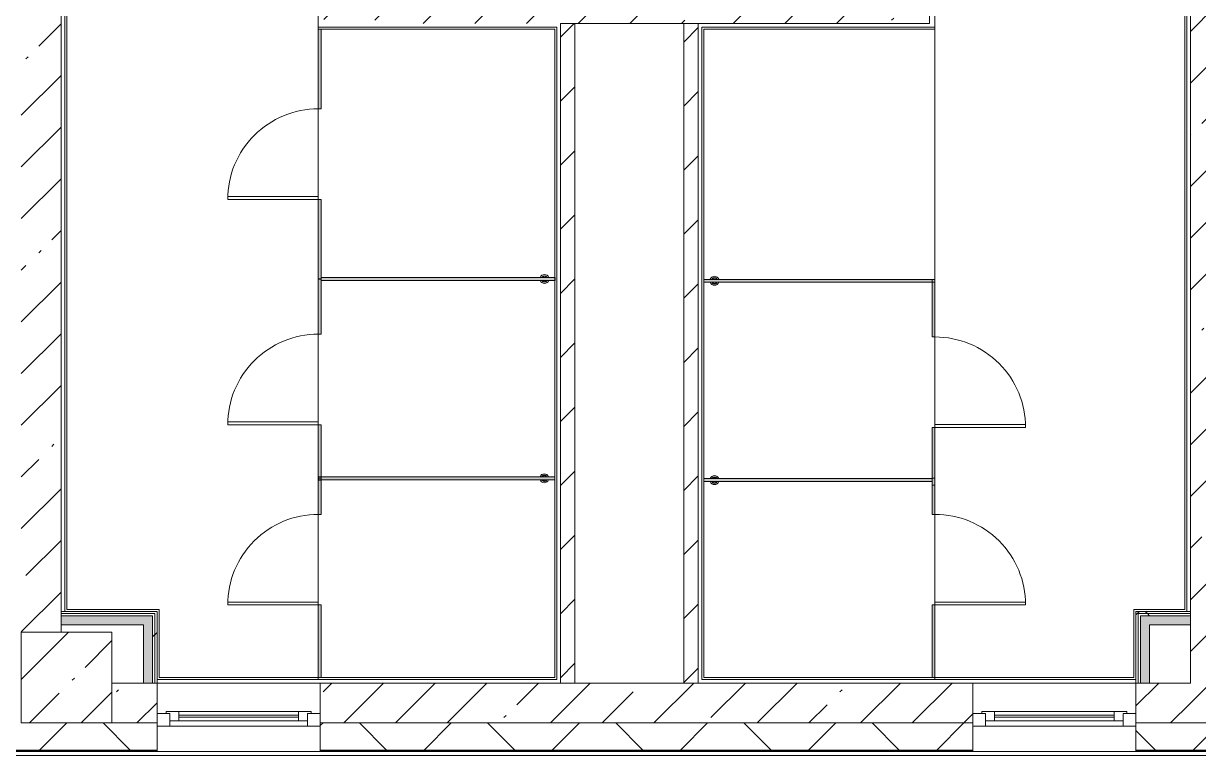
# Model space of a CAD drawing. Header units: millimetres. Extents: x -4029 to 232974, y -8553 to 104777.
# Drawn here: x 136509 to 142991, y -280 to 3760 of the extents above; entities that cross this region are included whole.
import ezdxf

# ---------------------------------------------------------------- set-up
doc = ezdxf.new("R2010")
doc.units = ezdxf.units.MM
for name, color, linetype, lineweight in [('A-AREA-BNDY-1', 7, 'Continuous', 5), ('A-DOOR-5', 7, 'Continuous', 5), ('A-GENM-1', 7, 'Continuous', 5), ('A-GLAZ-1', 7, 'Continuous', 5), ('A-WALL', 7, 'Continuous', 9), ('A-WALL-4', 7, 'Continuous', 5), ('I-WALL-6', 7, 'Continuous', 5), ('S-COLS-2', 7, 'Continuous', 5)]:
    doc.layers.add(name, color=color, linetype=linetype, lineweight=lineweight)
for name, color, linetype, lineweight, true_color in [('A-FLOR-2', 7, 'Continuous', 5, 0xaaaaaa), ('A-GENM-2', 7, 'Continuous', 5, 0xe2ddcd), ('A-WALL-6', 7, 'Continuous', 5, 0x737373), ('I-WALL-4', 7, 'Continuous', 5, 0xe7e7e7), ('I-WALL-5', 7, 'Continuous', 9, 0xe7e7e7)]:
    doc.layers.add(name, color=color, linetype=linetype, lineweight=lineweight, true_color=true_color)
pattern_1 = [(45, (71086.4, 0), (-285.1231, 285.1231), []), (45, (71371.53, 0), (-285.1231, 285.1231), [504.031, -100.806, 16.764, -84.042])]
pattern_2 = [(45, (71086.4, 0), (-176.7767, 176.7767), [])]
pattern_3 = [(45, (71086.4, 0), (-530.33, 530.33), []), (135, (71086.4, 0), (-530.33, -530.33), [])]

# ---------------------------------------------------------------- blocks, each defined once
blk = doc.blocks.new('BSC_Колонна _Прямоугольная - 500х500-V89-1_2_1_птичка')
at = {"layer": 'S-COLS-2'}
h = blk.add_hatch(dxfattribs=at)
h.set_pattern_fill('FP_128', color=256, style=0, pattern_type=2)
h.set_pattern_definition([(45, (-65660, -150), (-285.1231, 285.1231), []), (45, (-65374.88, -150), (-285.1231, 285.1231), [504.031, -100.806, 16.764, -84.042])])
h.paths.add_polyline_path([(250, -250), (250, 250), (-250, 250), (-250, -250)])
for p, q in [((250, 250), (-250, 250)), ((-250, 250), (-250, -250)), ((250, -250), (250, 250)), ((-250, -250), (250, -250))]:
    blk.add_line(p, q, dxfattribs=at)
blk = doc.blocks.new('120_Окно_СКБ_1Ст - 120_Окно_СКБ_1Ст 900х2500_h_-20664874-1_2_1_птичка')
at = {"layer": 'A-GLAZ-1'}
for p, q in [((-450, -127), (-450, -57)), ((-450, -57), (-380, -57)), ((450, -57), (-450, -57)), ((-380, -57), (-380, -127)), ((380, -127), (380, -57)), ((380, -57), (450, -57)), ((450, -57), (450, -127)), ((-380, -127), (-450, -127)), ((-450, -127), (-400, -127)), ((-380, -127), (-400, -127)), ((-400, -127), (-400, -137)), ((380, -87), (-380, -87)), ((-380, -87), (-380, -127)), ((-330, -137), (-330, -87)), ((-330, -107), (330, -107)), ((330, -117), (-330, -117)), ((330, -137), (330, -87)), ((380, -127), (380, -87)), ((450, -127), (380, -127)), ((400, -127), (380, -127)), ((400, -127), (450, -127)), ((400, -137), (400, -127)), ((-400, -137), (400, -137)), ((400, -137), (-400, -137))]:
    blk.add_line(p, q, dxfattribs=at)
blk = doc.blocks.new('131_Сантехническая перегородка_Дверь_ поз_4 - СД-1-30830986-1_2_1_птичка')
at = {"layer": 'A-GENM-2'}
for points in [[(-190, 7.5), (-190, -8), (250, -8), (250, 8), (-190, 8)], [(750, -8), (1190, -8), (1190, 8), (750, 8)]]:
    blk.add_hatch(color=256, dxfattribs=at).paths.add_polyline_path(points)
at = {"layer": 'A-DOOR-5'}
for p, q in [((266, 508), (250, 508)), ((250, 8), (250, 508)), ((266, 8), (266, 508)), ((266, 8), (250, 8))]:
    blk.add_line(p, q, dxfattribs=at)
blk.add_arc((250, 8), 500, 360, 90, dxfattribs=at)
at = {"layer": 'A-GENM-1'}
for p, q in [((250, 8), (-190, 8)), ((-190, 8), (-190, -8)), ((250, -8), (250, 8)), ((1190, 8), (750, 8)), ((750, 8), (750, -8)), ((1190, -8), (1190, 8)), ((-190, -8), (250, -8)), ((750, -8), (1190, -8))]:
    blk.add_line(p, q, dxfattribs=at)
blk = doc.blocks.new('131_Сантехническая перегородка_Дверь - СД-1-29846662-1_2_1_птичка')
at = {"layer": 'A-GENM-2'}
for points in [[(0, 8), (0, -8), (317.3, -7.8), (317.3, 8), (197.1, 8)], [(817.3, -8), (1119.2, -7.8), (1119.2, 8), (817.3, 8), (817.3, -7.8)]]:
    blk.add_hatch(color=256, dxfattribs=at).paths.add_polyline_path(points)
at = {"layer": 'A-DOOR-5'}
for p, q in [((333.3, -8), (317.3, -8)), ((317.3, -8), (317.3, -508)), ((333.3, -8), (333.3, -508)), ((333.3, -508), (317.3, -508))]:
    blk.add_line(p, q, dxfattribs=at)
blk.add_arc((317.3, -8), 500, 270, 0, dxfattribs=at)
at = {"layer": 'A-GENM-1'}
for p, q in [((317.3, 8), (0, 8)), ((0, 8), (0, -8)), ((317.3, -8), (317.3, 8)), ((1134.7, 8), (817.3, 8)), ((817.3, 8), (817.3, -8)), ((1134.7, -8), (1134.7, 8)), ((0, -8), (317.3, -8)), ((817.3, -8), (1134.7, -8))]:
    blk.add_line(p, q, dxfattribs=at)
blk = doc.blocks.new('131_Сантехническая перегородка - СП-4-30850764-1_2_1_птичка')
at = {"layer": 'A-GENM-2'}
blk.add_hatch(color=256, dxfattribs=at).paths.add_polyline_path([(428.8, -8), (1330, -8), (1330, 8), (55.2, 8), (55.2, -8), (318, -8)])
at = {"layer": 'A-GENM-1'}
for p, q in [((1330, 8), (55.2, 8)), ((55.2, 8), (55.2, -8)), ((1330, -8), (1330, 8)), ((55.2, -8), (1330, -8))]:
    blk.add_line(p, q, dxfattribs=at)
at = {"layer": 'A-GENM-1', "flags": 128}
for points in [[(126.7, 8), (126.3, 8.5), (126, 9), (125.6, 9.5), (125.2, 9.9), (124.8, 10.4), (124.4, 10.8), (123.9, 11.2), (123.5, 11.6), (123, 12), (122.5, 12.3), (122, 12.7), (121.5, 13), (121, 13.3), (120.5, 13.6), (119.9, 13.8), (119.4, 14), (118.8, 14.3), (118.2, 14.4), (117.6, 14.6), (117, 14.7), (116.5, 14.9), (115.9, 14.9), (115.3, 15), (114.7, 15.1), (114.1, 15.1), (113.5, 15.1), (112.8, 15), (112.2, 15), (111.7, 14.9), (111.1, 14.8), (110.5, 14.7), (109.9, 14.5), (109.3, 14.4), (108.7, 14.2), (108.2, 13.9), (107.6, 13.7), (107.1, 13.4), (106.5, 13.2), (106, 12.9), (105.5, 12.5), (105, 12.2), (104.5, 11.8), (104.1, 11.4), (103.6, 11), (103.2, 10.6), (102.8, 10.2), (102.4, 9.7), (102, 9.3), (101.6, 8.8), (101.3, 8.3), (101.1, 8)], [(101.1, -8), (101.4, -8.5), (101.8, -9), (102.2, -9.5), (102.6, -9.9), (103, -10.4), (103.4, -10.8), (103.8, -11.2), (104.3, -11.6), (104.7, -12), (105.2, -12.3), (105.7, -12.7), (106.2, -13), (106.8, -13.3), (107.3, -13.6), (107.9, -13.8), (108.4, -14), (109, -14.3), (109.6, -14.4), (110.1, -14.6), (110.7, -14.7), (111.3, -14.9), (111.9, -14.9), (112.5, -15), (113.1, -15.1), (113.7, -15.1), (114.3, -15.1), (114.9, -15), (115.5, -15), (116.1, -14.9), (116.7, -14.8), (117.3, -14.7), (117.9, -14.5), (118.5, -14.4), (119, -14.2), (119.6, -13.9), (120.2, -13.7), (120.7, -13.4), (121.2, -13.2), (121.7, -12.9), (122.3, -12.5), (122.7, -12.2), (123.2, -11.8), (123.7, -11.4), (124.1, -11), (124.6, -10.6), (125, -10.2), (125.4, -9.7), (125.8, -9.3), (126.1, -8.8), (126.5, -8.3), (126.7, -8)]]:
    blk.add_lwpolyline(points, dxfattribs=at)
at = {"layer": 'A-GENM-1'}
for radius, start, end in [(24.6, 19.91127, 160.08873), (17.6, 45, 135), (17.6, 45, 135), (15.1, 45, 135), (24.6, 199.91127, 340.08873), (17.6, 225, 315), (17.6, 225, 315), (15.1, 225, 315)]:
    blk.add_arc((113.9, 0), radius, start, end, dxfattribs=at)
blk = doc.blocks.new('131_Сантехническая перегородка - СП-4-30850728-1_2_1_птичка')
at = {"layer": 'A-GENM-2'}
blk.add_hatch(color=256, dxfattribs=at).paths.add_polyline_path([(1330, -8), (1330, 8), (71.3, 8), (71.3, -8)])
at = {"layer": 'A-GENM-1'}
for p, q in [((1330, 8), (71.3, 8)), ((71.3, 8), (71.3, -8)), ((1330, -8), (1330, 8)), ((71.3, -8), (1330, -8))]:
    blk.add_line(p, q, dxfattribs=at)
at = {"layer": 'A-GENM-1', "flags": 128}
for points in [[(142.8, 8), (142.5, 8.5), (142.1, 9), (141.8, 9.5), (141.4, 9.9), (141, 10.4), (140.5, 10.8), (140.1, 11.2), (139.6, 11.6), (139.2, 12), (138.7, 12.3), (138.2, 12.7), (137.7, 13), (137.1, 13.3), (136.6, 13.6), (136.1, 13.8), (135.5, 14), (134.9, 14.3), (134.4, 14.4), (133.8, 14.6), (133.2, 14.7), (132.6, 14.9), (132, 14.9), (131.4, 15), (130.8, 15.1), (130.2, 15.1), (129.6, 15.1), (129, 15), (128.4, 15), (127.8, 14.9), (127.2, 14.8), (126.6, 14.7), (126, 14.5), (125.4, 14.4), (124.9, 14.2), (124.3, 13.9), (123.8, 13.7), (123.2, 13.4), (122.7, 13.2), (122.2, 12.9), (121.7, 12.5), (121.2, 12.2), (120.7, 11.8), (120.2, 11.4), (119.8, 11), (119.3, 10.6), (118.9, 10.2), (118.5, 9.7), (118.1, 9.3), (117.8, 8.8), (117.4, 8.3), (117.3, 8)], [(117.3, -8), (117.6, -8.5), (117.9, -9), (118.3, -9.5), (118.7, -9.9), (119.1, -10.4), (119.5, -10.8), (120, -11.2), (120.4, -11.6), (120.9, -12), (121.4, -12.3), (121.9, -12.7), (122.4, -13), (122.9, -13.3), (123.5, -13.6), (124, -13.8), (124.6, -14), (125.1, -14.3), (125.7, -14.4), (126.3, -14.6), (126.9, -14.7), (127.5, -14.9), (128.1, -14.9), (128.7, -15), (129.3, -15.1), (129.9, -15.1), (130.5, -15.1), (131.1, -15), (131.7, -15), (132.3, -14.9), (132.9, -14.8), (133.4, -14.7), (134, -14.5), (134.6, -14.4), (135.2, -14.2), (135.7, -13.9), (136.3, -13.7), (136.8, -13.4), (137.4, -13.2), (137.9, -12.9), (138.4, -12.5), (138.9, -12.2), (139.4, -11.8), (139.8, -11.4), (140.3, -11), (140.7, -10.6), (141.1, -10.2), (141.5, -9.7), (141.9, -9.3), (142.3, -8.8), (142.6, -8.3), (142.8, -8)]]:
    blk.add_lwpolyline(points, dxfattribs=at)
at = {"layer": 'A-GENM-1'}
for radius, start, end in [(24.6, 19.91127, 160.08873), (17.6, 45, 135), (17.6, 45, 135), (15.1, 45, 135), (24.6, 199.91127, 340.08873), (17.6, 225, 315), (17.6, 225, 315), (15.1, 225, 315)]:
    blk.add_arc((130, 0), radius, start, end, dxfattribs=at)
blk = doc.blocks.new('131_Сантехническая перегородка_Дверь - СД-1-30819167-1_2_1_птичка')
at = {"layer": 'A-GENM-2'}
for points in [[(0, 7.5), (2, 7.5), (18, 7.5), (18, -8), (305.2, -8), (305.2, 8), (0, 8)], [(805.2, 8), (805.2, -8), (1109, -8), (1109, 8)]]:
    blk.add_hatch(color=256, dxfattribs=at).paths.add_polyline_path(points)
at = {"layer": 'A-DOOR-5'}
for p, q in [((321.2, 508), (305.2, 508)), ((305.2, 8), (305.2, 508)), ((321.2, 8), (321.2, 508)), ((321.2, 8), (305.2, 8))]:
    blk.add_line(p, q, dxfattribs=at)
blk.add_arc((305.2, 8), 500, 360, 90, dxfattribs=at)
at = {"layer": 'A-GENM-1'}
for p, q in [((305.2, 8), (0, 8)), ((0, 8), (0, -8)), ((305.2, -8), (305.2, 8)), ((1110.4, 8), (805.2, 8)), ((805.2, 8), (805.2, -8)), ((1110.4, -8), (1110.4, 8)), ((0, -8), (305.2, -8)), ((805.2, -8), (1110.4, -8))]:
    blk.add_line(p, q, dxfattribs=at)
blk = doc.blocks.new('131_Сантехническая перегородка - СП-4-30819166-1_2_1_птичка')
at = {"layer": 'A-GENM-2'}
blk.add_hatch(color=256, dxfattribs=at).paths.add_polyline_path([(39.9, 8), (41.3, -8), (1330, -8), (1330, 8), (41.3, 8)])
at = {"layer": 'A-GENM-1'}
for p, q in [((1330, 8), (39.9, 8)), ((39.9, 8), (39.9, -8)), ((1330, -8), (1330, 8)), ((39.9, -8), (1330, -8))]:
    blk.add_line(p, q, dxfattribs=at)
at = {"layer": 'A-GENM-1', "flags": 128}
for points in [[(111.4, 8), (111, 8.5), (110.7, 9), (110.3, 9.5), (109.9, 9.9), (109.5, 10.4), (109.1, 10.8), (108.6, 11.2), (108.2, 11.6), (107.7, 12), (107.2, 12.3), (106.7, 12.7), (106.2, 13), (105.7, 13.3), (105.2, 13.6), (104.6, 13.8), (104, 14), (103.5, 14.3), (102.9, 14.4), (102.3, 14.6), (101.7, 14.7), (101.1, 14.9), (100.6, 14.9), (100, 15), (99.4, 15.1), (98.7, 15.1), (98.1, 15.1), (97.5, 15), (96.9, 15), (96.3, 14.9), (95.8, 14.8), (95.2, 14.7), (94.6, 14.5), (94, 14.4), (93.4, 14.2), (92.9, 13.9), (92.3, 13.7), (91.8, 13.4), (91.2, 13.2), (90.7, 12.9), (90.2, 12.5), (89.7, 12.2), (89.2, 11.8), (88.8, 11.4), (88.3, 11), (87.9, 10.6), (87.5, 10.2), (87.1, 9.7), (86.7, 9.3), (86.3, 8.8), (86, 8.3), (85.8, 8)], [(85.8, -8), (86.1, -8.5), (86.5, -9), (86.9, -9.5), (87.2, -9.9), (87.6, -10.4), (88.1, -10.8), (88.5, -11.2), (89, -11.6), (89.4, -12), (89.9, -12.3), (90.4, -12.7), (90.9, -13), (91.5, -13.3), (92, -13.6), (92.6, -13.8), (93.1, -14), (93.7, -14.3), (94.3, -14.4), (94.8, -14.6), (95.4, -14.7), (96, -14.9), (96.6, -14.9), (97.2, -15), (97.8, -15.1), (98.4, -15.1), (99, -15.1), (99.6, -15), (100.2, -15), (100.8, -14.9), (101.4, -14.8), (102, -14.7), (102.6, -14.5), (103.2, -14.4), (103.7, -14.2), (104.3, -13.9), (104.8, -13.7), (105.4, -13.4), (105.9, -13.2), (106.4, -12.9), (106.9, -12.5), (107.4, -12.2), (107.9, -11.8), (108.4, -11.4), (108.8, -11), (109.3, -10.6), (109.7, -10.2), (110.1, -9.7), (110.5, -9.3), (110.8, -8.8), (111.2, -8.3), (111.4, -8)]]:
    blk.add_lwpolyline(points, dxfattribs=at)
at = {"layer": 'A-GENM-1'}
for radius, start, end in [(24.6, 19.91127, 160.08873), (17.6, 45, 135), (17.6, 45, 135), (15.1, 45, 135), (24.6, 199.91127, 340.08873), (17.6, 225, 315), (17.6, 225, 315), (15.1, 225, 315)]:
    blk.add_arc((98.6, 0), radius, start, end, dxfattribs=at)
blk = doc.blocks.new('131_Сантехническая перегородка - СП-4-29831414-1_2_1_птичка')
at = {"layer": 'A-GENM-2'}
blk.add_hatch(color=256, dxfattribs=at).paths.add_polyline_path([(98.6, 8), (25.5, 8), (25.5, -8), (1330, -8), (1330, 8)])
at = {"layer": 'A-GENM-1'}
for p, q in [((1330, 8), (25.5, 8)), ((25.5, 8), (25.5, -8)), ((1330, -8), (1330, 8)), ((25.5, -8), (1330, -8))]:
    blk.add_line(p, q, dxfattribs=at)
at = {"layer": 'A-GENM-1', "flags": 128}
for points in [[(97, 8), (96.7, 8.5), (96.3, 9), (95.9, 9.5), (95.5, 9.9), (95.1, 10.4), (94.7, 10.8), (94.3, 11.2), (93.8, 11.6), (93.3, 12), (92.9, 12.3), (92.4, 12.7), (91.8, 13), (91.3, 13.3), (90.8, 13.6), (90.2, 13.8), (89.7, 14), (89.1, 14.3), (88.5, 14.4), (88, 14.6), (87.4, 14.7), (86.8, 14.9), (86.2, 14.9), (85.6, 15), (85, 15.1), (84.4, 15.1), (83.8, 15.1), (83.2, 15), (82.6, 15), (82, 14.9), (81.4, 14.8), (80.8, 14.7), (80.2, 14.5), (79.6, 14.4), (79.1, 14.2), (78.5, 13.9), (77.9, 13.7), (77.4, 13.4), (76.9, 13.2), (76.4, 12.9), (75.8, 12.5), (75.3, 12.2), (74.9, 11.8), (74.4, 11.4), (74, 11), (73.5, 10.6), (73.1, 10.2), (72.7, 9.7), (72.3, 9.3), (72, 8.8), (71.6, 8.3), (71.4, 8)], [(71.4, -8), (71.8, -8.5), (72.1, -9), (72.5, -9.5), (72.9, -9.9), (73.3, -10.4), (73.7, -10.8), (74.1, -11.2), (74.6, -11.6), (75.1, -12), (75.6, -12.3), (76.1, -12.7), (76.6, -13), (77.1, -13.3), (77.6, -13.6), (78.2, -13.8), (78.7, -14), (79.3, -14.3), (79.9, -14.4), (80.5, -14.6), (81.1, -14.7), (81.6, -14.9), (82.2, -14.9), (82.8, -15), (83.4, -15.1), (84, -15.1), (84.6, -15.1), (85.2, -15), (85.8, -15), (86.4, -14.9), (87, -14.8), (87.6, -14.7), (88.2, -14.5), (88.8, -14.4), (89.4, -14.2), (89.9, -13.9), (90.5, -13.7), (91, -13.4), (91.6, -13.2), (92.1, -12.9), (92.6, -12.5), (93.1, -12.2), (93.6, -11.8), (94, -11.4), (94.5, -11), (94.9, -10.6), (95.3, -10.2), (95.7, -9.7), (96.1, -9.3), (96.5, -8.8), (96.8, -8.3), (97, -8)]]:
    blk.add_lwpolyline(points, dxfattribs=at)
at = {"layer": 'A-GENM-1'}
for radius, start, end in [(24.6, 19.91127, 160.08873), (17.6, 27.52751, 135), (17.6, 27.52751, 135), (15.1, 45, 135), (24.6, 199.91127, 340.08873), (17.6, 225, 332.47249), (17.6, 225, 332.47249), (15.1, 225, 315)]:
    blk.add_arc((84.2, 0), radius, start, end, dxfattribs=at)
blk = doc.blocks.new('131_Сантехническая перегородка_Дверь_сдвиг_ - СД-1-30823593-1_2_1_птичка')
at = {"layer": 'A-GENM-2'}
for points in [[(0, -8), (400, -8), (400, 8), (0, 8)], [(900, 8), (900, -8), (1089, -8), (1089, 8)]]:
    blk.add_hatch(color=256, dxfattribs=at).paths.add_polyline_path(points)
at = {"layer": 'A-DOOR-5'}
for p, q in [((416, 508), (400, 508)), ((400, 8), (400, 508)), ((416, 8), (416, 508)), ((416, 8), (400, 8))]:
    blk.add_line(p, q, dxfattribs=at)
blk.add_arc((400, 8), 500, 360, 90, dxfattribs=at)
at = {"layer": 'A-GENM-1'}
for p, q in [((400, 8), (0, 8)), ((0, 8), (0, -8)), ((400, -8), (400, 8)), ((1100, 8), (900, 8)), ((900, 8), (900, -8)), ((1100, -8), (1100, 8)), ((0, -8), (400, -8)), ((900, -8), (1100, -8))]:
    blk.add_line(p, q, dxfattribs=at)
blk = doc.blocks.new('131_Сантехническая перегородка_Дверь_сдвиг_ - СД-1-30819161-1_2_1_птичка')
at = {"layer": 'A-GENM-2'}
for points in [[(0, -8), (400, -8), (400, 8), (0, 8)], [(900, -8), (1061.8, -7.8), (1061.8, 8), (900, 8), (900, -7.8)]]:
    blk.add_hatch(color=256, dxfattribs=at).paths.add_polyline_path(points)
at = {"layer": 'A-DOOR-5'}
for p, q in [((416, -8), (400, -8)), ((400, -8), (400, -508)), ((416, -8), (416, -508)), ((416, -508), (400, -508))]:
    blk.add_line(p, q, dxfattribs=at)
blk.add_arc((400, -8), 500, 270, 0, dxfattribs=at)
at = {"layer": 'A-GENM-1'}
for p, q in [((400, 8), (0, 8)), ((0, 8), (0, -8)), ((400, -8), (400, 8)), ((1100, 8), (900, 8)), ((900, 8), (900, -8)), ((1100, -8), (1100, 8)), ((0, -8), (400, -8)), ((900, -8), (1100, -8))]:
    blk.add_line(p, q, dxfattribs=at)

msp = doc.modelspace()

# ---------------------------------------------------------------- hatches: boundary and pattern name
at = {"layer": 'A-WALL-4'}
h = msp.add_hatch(dxfattribs=at)
h.set_pattern_fill('FP_135', color=256, style=0, pattern_type=2)
h.set_pattern_definition([(45, (71086.4, 0), (-353.5534, 353.5534), []), (135, (71086.4, 0), (-353.5534, -353.5534), [])])
h.paths.add_polyline_path([(146780.2419, -250), (146786.4062, -250), (146786.4062, -100.0003), (145066.4062, -100), (145066.4062, -250), (146778.4651, -250)])
h.paths.add_polyline_path([(138146.4063, -250), (141746.4063, -250), (141746.4063, -100), (138146.4063, -100), (138146.4063, -112.9797)])
h.paths.add_polyline_path([(142646.4063, -250), (143366.4062, -250), (143366.4062, -100), (142646.4063, -101.7903), (142646.4063, -118)])
h.paths.add_polyline_path([(135346.4062, -250), (135346.4062, -100), (134796.4063, -100), (134796.4063, -250), (135172.2581, -250)])
h.paths.add_polyline_path([(130977.2263, -250), (131096.4063, -250), (131096.4063, -100), (130346.4063, -100), (130346.4063, -250)])
h.paths.add_polyline_path([(131996.4063, -250), (132696.4063, -250), (132696.4063, -100), (131996.4063, -100), (131996.4063, -128.2719)])
h.paths.add_polyline_path([(128246.4063, -250), (128246.4063, -100), (127496.4063, -100), (127496.4063, -250), (127830.9525, -250)])
h.paths.add_polyline_path([(137246.4063, -250), (137246.4063, -100), (136246.4062, -100), (136246.4062, -250)])
h.paths.add_polyline_path([(120857.9472, -250), (120857.9472, -100), (120146.4063, -100), (120146.4063, -250), (120489.6469, -250)])
h.paths.add_polyline_path([(123635.9208, -250), (124396.4063, -250), (124396.4063, -100), (122957.9472, -100), (122957.9472, -250)])
h.paths.add_polyline_path([(119246.4063, -250), (119246.4063, -100), (118496.4063, -100), (118496.4063, -250)])
h.paths.add_polyline_path([(115396.4063, -250), (115396.4063, -100), (113823.9496, -100), (113823.9496, -250), (115245.8573, -250)])
h.paths.add_polyline_path([(111026.4062, -250), (111723.9496, -250), (111723.9496, -100), (111026.4062, -100), (111026.4062, -180.4144)])
h.paths.add_polyline_path([(110002.0676, -250), (110126.4062, -250), (110126.4062, -100), (109477.4062, -100), (109477.4062, -250)])
at = {"layer": 'I-WALL-4'}
for points in [[(137221.4063, 440.5), (137221.4063, 490.5), (136716.4062, 490.5), (136716.4062, 440.5), (137171.4063, 440.5)], [(142721.4063, 120), (142721.4063, 440.5), (142671.4063, 440.5), (142671.4063, 120)]]:
    msp.add_hatch(color=256, dxfattribs=at).paths.add_polyline_path(points)
at = {"layer": 'I-WALL-5'}
for points in [[(142926.4063, 440.5), (142946.4063, 440.5), (142945.6386, 490.5), (142671.4063, 490.5), (142671.4063, 440.5), (142721.4063, 440.5)], [(137171.4063, 120), (137221.4063, 120), (137221.4063, 440.5), (137171.4063, 440.5), (137171.4063, 140)]]:
    msp.add_hatch(color=256, dxfattribs=at).paths.add_polyline_path(points)
at = {"layer": 'I-WALL-6'}
h = msp.add_hatch(dxfattribs=at)
h.set_pattern_fill('FP_116', color=256, style=0, pattern_type=2)
h.set_pattern_definition(pattern_1)
h.paths.add_polyline_path([(142946.4063, -100), (143166.4063, -100), (143166.4063, 7900), (142946.4063, 7900), (142946.4063, -63.2006)])
h = msp.add_hatch(dxfattribs=at)
h.set_pattern_fill('FP_116', color=256, style=0, pattern_type=2)
h.set_pattern_definition(pattern_1)
h.paths.add_polyline_path([(136716.4062, 400), (136716.4062, 7400), (136496.4062, 7400), (136496.4063, 400)])
h = msp.add_hatch(dxfattribs=at)
h.set_pattern_fill('FP_116', color=256, style=0, pattern_type=2)
h.set_pattern_definition(pattern_1)
h.paths.add_polyline_path([(138166.4062, 3760), (141506.4063, 3760), (141506.4063, 3980), (138166.4062, 3980), (138166.4062, 3852.4404)])
h = msp.add_hatch(dxfattribs=at)
h.set_pattern_fill('FP_133', color=256, style=0, pattern_type=2)
h.set_pattern_definition(pattern_2)
h.paths.add_polyline_path([(139551.4063, 120), (139551.4063, 3760), (139471.4063, 3760), (139471.4063, 120)])
h = msp.add_hatch(dxfattribs=at)
h.set_pattern_fill('FP_133', color=256, style=0, pattern_type=2)
h.set_pattern_definition(pattern_2)
h.paths.add_polyline_path([(140231.4063, 120), (140231.4063, 3760), (140151.4063, 3760), (140151.4063, 120)])
h = msp.add_hatch(dxfattribs=at)
h.set_pattern_fill('FP_213', color=256, style=0, pattern_type=2)
h.set_pattern_definition(pattern_3)
h.paths.add_polyline_path([(137233.9063, 120), (137231.9562, 490.5), (137221.4063, 490.5), (137221.4063, 120)])
h = msp.add_hatch(dxfattribs=at)
h.set_pattern_fill('FP_213', color=256, style=0, pattern_type=2)
h.set_pattern_definition(pattern_3)
h.paths.add_polyline_path([(137246.4063, 120), (137246.4063, 503), (137233.9063, 503), (137233.9063, 120)])
h = msp.add_hatch(dxfattribs=at)
h.set_pattern_fill('FP_213', color=256, style=0, pattern_type=2)
h.set_pattern_definition(pattern_3)
h.paths.add_polyline_path([(142946.0224, 503), (142946.4063, 503), (142946.4063, 515.5), (142646.4063, 515.5), (142646.4063, 503), (142926.4063, 503)])
h = msp.add_hatch(dxfattribs=at)
h.set_pattern_fill('FP_213', color=256, style=0, pattern_type=2)
h.set_pattern_definition(pattern_3)
h.paths.add_polyline_path([(142658.9063, 120), (142658.9063, 503), (142646.4063, 503), (142646.4063, 120)])
h = msp.add_hatch(dxfattribs=at)
h.set_pattern_fill('FP_213', color=256, style=0, pattern_type=2)
h.set_pattern_definition(pattern_3)
h.paths.add_polyline_path([(142658.9063, 490.5), (142946.4063, 490.5), (142946.0224, 503), (142658.9063, 503)])
h = msp.add_hatch(dxfattribs=at)
h.set_pattern_fill('FP_116', color=256, style=0, pattern_type=2)
h.set_pattern_definition(pattern_1)
h.paths.add_polyline_path([(142946.4063, -100), (142946.4063, 120), (142646.4063, 120), (142646.4063, -100)])
h.paths.add_polyline_path([(136996.4063, -100), (137246.4063, -100), (137246.4063, 120), (136996.4063, 120), (136996.4063, -48)])
h.paths.add_polyline_path([(138146.4063, -100), (141746.4063, -100), (141746.4063, 120), (138146.4063, 120)])

# ---------------------------------------------------------------- linework, layer by layer
at = {"layer": 'A-AREA-BNDY-1', "flags": 128}
for points in [[(138135.4062, 7649), (137027.4062, 7649), (137027.4062, 7369), (136747.4062, 7369), (136747.4062, 526.5), (137257.4063, 526.5), (137257.4063, 151), (139440.4063, 151), (139440.4063, 3729), (138135.4062, 3729)], [(141537.4063, 3729), (140262.4063, 3729), (140262.4063, 151), (142635.4063, 151), (142635.4063, 526.5), (142915.4063, 526.5), (142915.4063, 7649), (141537.4063, 7649)]]:
    msp.add_lwpolyline(points, close=True, dxfattribs=at)
at = {"layer": 'A-FLOR-2'}
for p, q in [((138135.4062, 7660), (138135.4062, 3729)), ((141537.4063, 2347.4558), (141537.4063, 7660)), ((142926.4063, 515.5646), (142926.4063, 7660)), ((136736.4062, 7380), (136736.4062, 515.5)), ((139451.4063, 3740), (138135.4062, 3740)), ((139451.4063, 140), (139451.4063, 3740)), ((140251.4063, 3740), (140251.4063, 140)), ((141537.4063, 3740), (140251.4063, 3740)), ((138135.4062, 2789), (138135.4062, 3289)), ((138135.4062, 1545.1843), (138135.4062, 2045.1843)), ((141537.4063, 2030.1204), (141537.4063, 1530.1204)), ((138135.4062, 551), (138135.4062, 1051)), ((141537.4063, 1051), (141537.4063, 551)), ((142646.4063, 515.5646), (142926.4063, 515.5646)), ((137246.4063, 140), (139451.4063, 140)), ((138135.4062, 140), (138135.4062, 151)), ((140251.4063, 140), (142646.4063, 140)), ((141537.4063, 151), (141537.4063, 140))]:
    msp.add_line(p, q, dxfattribs=at)
at = {"layer": 'A-WALL'}
for p, q in [((139551.4063, 3760), (139471.4063, 3760)), ((140231.4063, 3760), (140151.4063, 3760)), ((137233.9063, 503), (136716.4062, 503)), ((137221.4063, 490.5), (136716.4062, 490.5)), ((137221.4063, 490.5), (137221.4063, 120)), ((137233.9063, 503), (137233.9063, 120)), ((142658.9063, 503), (142658.9063, 120)), ((142658.9063, 503), (142946.4063, 503)), ((142671.4063, 490.5), (142671.4063, 120)), ((142671.4063, 490.5), (142946.4063, 490.5)), ((142946.4063, 440.5), (142946.4063, 515.5)), ((139471.4063, 120), (139551.4063, 120)), ((140151.4063, 120), (140231.4063, 120)), ((137246.4063, -100), (136996.4063, -100)), ((141746.4063, -100), (138146.4063, -100)), ((142946.4063, -100), (142646.4063, -100)), ((136246.4062, -250), (137246.4063, -250)), ((136246.4062, -253), (137246.4063, -253)), ((138146.4063, -250), (141746.4063, -250)), ((138146.4063, -253), (141746.4063, -253)), ((142646.4063, -250), (143366.4062, -250)), ((142646.4063, -253), (143366.4062, -253))]:
    msp.add_line(p, q, dxfattribs=at)
at = {"layer": 'A-WALL-4'}
for p, q in [((137246.4063, -258), (137246.4063, -100)), ((138146.4063, -100), (138146.4063, -258)), ((141746.4063, -258), (141746.4063, -100)), ((142646.4063, -100), (142646.4063, -258)), ((143166.4063, -100), (142946.4063, -100)), ((135346.4062, -258), (143366.4062, -258))]:
    msp.add_line(p, q, dxfattribs=at)
at = {"layer": 'A-WALL-6'}
msp.add_line((143366.4062, -280), (70796.4062, -280), dxfattribs=at)
at = {"layer": 'I-WALL-6'}
for p, q in [((142946.4063, 7900), (142946.4063, 515.5)), ((141506.4063, 3760), (141506.4063, 7680)), ((136716.4062, 400), (136716.4062, 7400)), ((139471.4063, 3760), (139471.4063, 120)), ((139551.4063, 3760), (140151.4063, 3760)), ((139551.4063, 120), (139551.4063, 3760)), ((140151.4063, 3760), (140151.4063, 120)), ((140231.4063, 3760), (141506.4063, 3760)), ((140231.4063, 120), (140231.4063, 3760)), ((137246.4063, 515.5), (136716.4062, 515.5)), ((137246.4063, -100), (137246.4063, 515.5)), ((142646.4063, 515.5), (142646.4063, -100)), ((142946.4063, 515.5), (142646.4063, 515.5)), ((136716.4062, 440.5), (137171.4063, 440.5)), ((137171.4063, 440.5), (137171.4063, 120)), ((142721.4063, 120), (142721.4063, 440.5)), ((142721.4063, 440.5), (142946.4063, 440.5)), ((142946.4063, 440.5), (142946.4063, 120)), ((139471.4063, 120), (136996.4063, 120)), ((138146.4063, 120), (138146.4063, -100)), ((140151.4063, 120), (139551.4063, 120)), ((142946.4063, 120), (140231.4063, 120)), ((141746.4063, -100), (141746.4063, 120))]:
    msp.add_line(p, q, dxfattribs=at)

# ---------------------------------------------------------------- block references
at = {"layer": 'A-GENM-1'}
for name, p, rotation in [('131_Сантехническая перегородка_Дверь_ поз_4 - СД-1-30830986-1_2_1_птичка', (138143.4062, 2539), 89.99999999997657), ('131_Сантехническая перегородка_Дверь - СД-1-30819167-1_2_1_птичка', (138143.4062, 1240), 89.99999999997657), ('131_Сантехническая перегородка - СП-4-30819166-1_2_1_птичка', (139481.734, 2350), 180), ('131_Сантехническая перегородка_Дверь - СД-1-29846662-1_2_1_птичка', (141529.4063, 1212.785), 90.00000000002345), ('131_Сантехническая перегородка_Дверь_сдвиг_ - СД-1-30823593-1_2_1_птичка', (138143.4062, 151), 89.99999999997657), ('131_Сантехническая перегородка - СП-4-29831414-1_2_1_птичка', (139465.9258, 1250), 180), ('131_Сантехническая перегородка_Дверь_сдвиг_ - СД-1-30819161-1_2_1_птичка', (141529.4063, 151), 90.00000000002345)]:
    msp.add_blockref(name, p, dxfattribs=dict(at, rotation=rotation))
for name, p in [('131_Сантехническая перегородка - СП-4-30850764-1_2_1_птичка', (140207.2141, 2340)), ('131_Сантехническая перегородка - СП-4-30850728-1_2_1_птичка', (140191.0705, 1240))]:
    msp.add_blockref(name, p, dxfattribs=at)
at = {"layer": 'A-GLAZ-1', "rotation": 180}
for p in [(137696.4063, -175), (142196.4063, -175)]:
    msp.add_blockref('120_Окно_СКБ_1Ст - 120_Окно_СКБ_1Ст 900х2500_h_-20664874-1_2_1_птичка', p, dxfattribs=at)
at = {"layer": 'S-COLS-2'}
msp.add_blockref('BSC_Колонна _Прямоугольная - 500х500-V89-1_2_1_птичка', (136746.4063, 150), dxfattribs=at)

doc.saveas('drawing.dxf')
